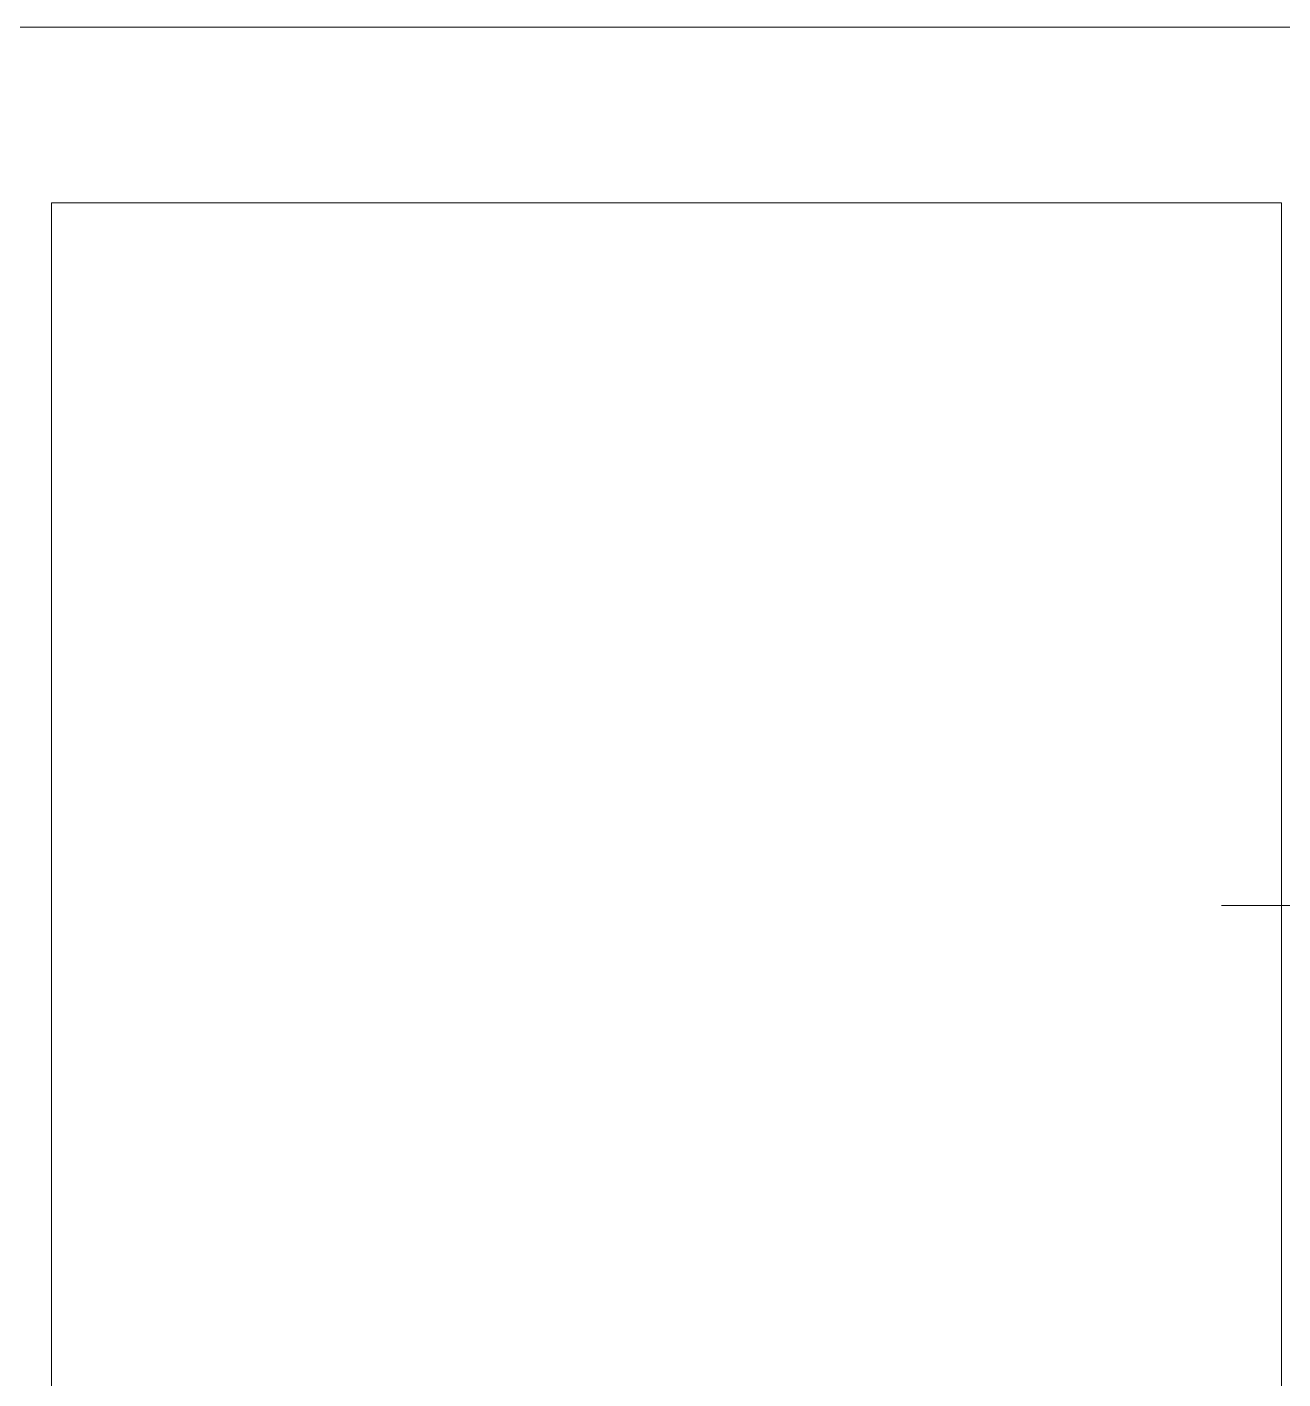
# Model space of a CAD drawing. Header units: inches. Extents: x 0.05 to 2.17, y 6.91 to 8.42.
# Drawn here: x 0.75 to 1.464, y 7.652 to 8.422 of the extents above; entities that cross this region are included whole.
import ezdxf

# ---------------------------------------------------------------- set-up
doc = ezdxf.new("R2010")
doc.units = ezdxf.units.IN
doc.header["$MEASUREMENT"] = 0

# ---------------------------------------------------------------- blocks, each defined once
blk = doc.blocks.new('SW_CENTERMARKSYMBOL_3')
at = {"color": 0, "linetype": 'Continuous', "lineweight": 0}
for p, q in [((0, 0.1), (0, 0.15906)), ((0, 0), (0, 0.1)), ((-0.1, 0), (-0.15906, 0)), ((0, 0), (-0.1, 0)), ((0, 0), (0, -0.1)), ((0, 0), (0.1, 0)), ((0.1, 0), (0.15906, 0)), ((0, -0.1), (0, -0.15906))]:
    blk.add_line(p, q, dxfattribs=at)

msp = doc.modelspace()

# ---------------------------------------------------------------- linework, layer by layer
at = {"color": 7, "linetype": 'Continuous', "lineweight": 15}
for p, q in [((2.16353, 8.42152), (0.06353, 8.42152)), ((0.76353, 8.32152), (0.76353, 7.32152)), ((1.46353, 8.32152), (0.76353, 8.32152)), ((1.46353, 7.12152), (1.46353, 8.32152))]:
    msp.add_line(p, q, dxfattribs=at)

# ---------------------------------------------------------------- block references
at = {"color": 7, "linetype": 'Continuous', "lineweight": 0}
msp.add_blockref('SW_CENTERMARKSYMBOL_3', (1.58853, 7.92152), dxfattribs=at)

doc.saveas('drawing.dxf')
